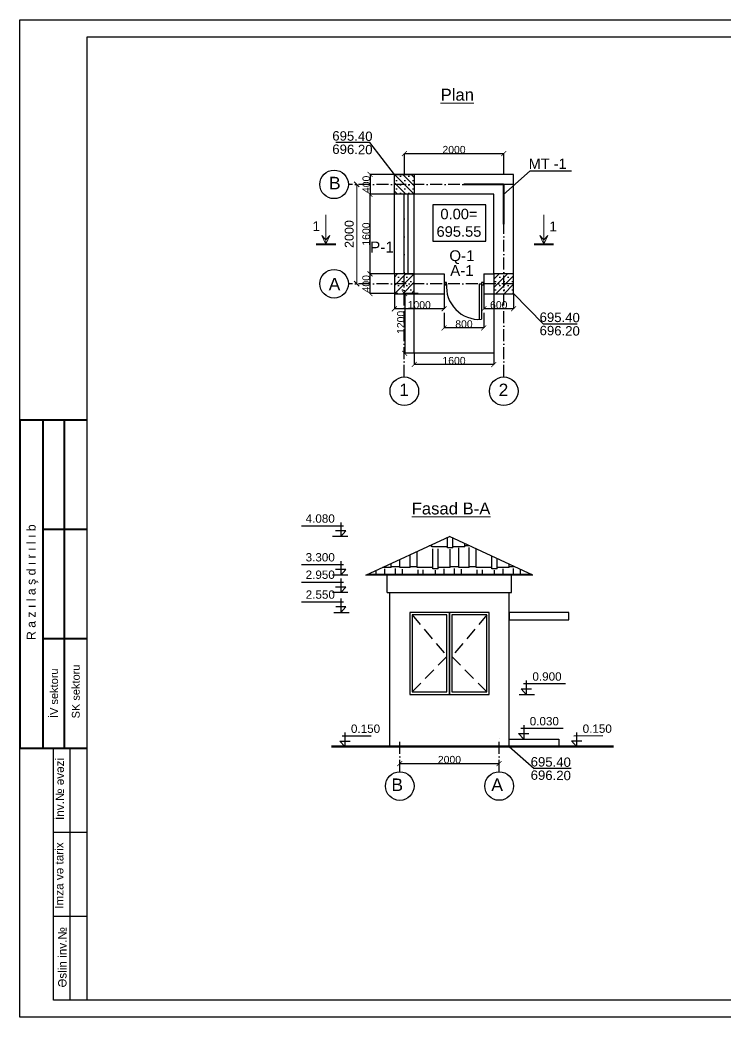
# Model space of a CAD drawing. Header units: millimetres. Extents: x 120281 to 1416367021, y -641565767 to 918373.
# Drawn here: x 912222 to 926413, y 835357 to 855428 of the extents above; entities that cross this region are included whole.
import ezdxf

# ---------------------------------------------------------------- set-up
doc = ezdxf.new("R2010")
doc.units = ezdxf.units.MM
for name, pattern in [('ACAD_ISO02W100', [15, 12, -3]), ('ACAD_ISO10W100', [18, 12, -3, 0, -3]), ('CENTER', [50.8, 31.75, -6.35, 6.35, -6.35]), ('HIDDEN', [0.375, 0.25, -0.125])]:
    doc.linetypes.add(name, pattern=pattern)
doc.layers.add('0_ANNOT_Dimensions', color=7, linetype='Continuous')
for name, color, linetype, lineweight in [('33', 7, 'Continuous', 35), ('Layer2', 7, 'Continuous', 13), ('Xar. ölcülər.-1', 230, 'Continuous', 15), ('Yazı', 7, 'Continuous', 15), ('аракясмя', 130, 'Continuous', 20), ('колонна', 50, 'Continuous', 40), ('окна', 150, 'Continuous', 15), ('оси', 85, 'CENTER', 9), ('ось', 20, 'ACAD_ISO02W100', 0), ('перегородка', 130, 'Continuous', 20), ('перегородки', 130, 'Continuous', 15), ('размер', 90, 'Continuous', 40), ('размер 1', 6, 'Continuous', 15), ('стены', 32, 'Continuous', 40)]:
    doc.layers.add(name, color=color, linetype=linetype, lineweight=lineweight)
doc.styles.add('Annotative', font='arial.ttf')
doc.styles.add('ARIAL', font='arial.ttf')
doc.styles.add('Arial AzLat', font='AZLTM.TTF', dxfattribs={"height": 300})
doc.styles.add('Arial-065-0', font='arial.ttf', dxfattribs={"width": 0.65})
doc.styles.get("Standard").update_dxf_attribs({"font": 'arial.ttf'})
doc.styles.add('Standart', font='arial.ttf')
doc.styles.add('style5', font='times.ttf', dxfattribs={"height": 400})
doc.styles.add('Times New  Roman', font='times.ttf')
doc.dimstyles.new('250', dxfattribs={"dimtxt": 370, "dimasz": 100, "dimexe": 1.25, "dimexo": 0.625, "dimgap": 60, "dimtad": 1, "dimtxsty": 'Times New  Roman', "dimblk": 'OBLIQUE', "dimcen": 2.5, "dimadec": 0, "dimazin": 0, "dimtfac": 1, "dimtix": 1, "dimtmove": 0, "dimatfit": 3, "dimldrblk": 'OBLIQUE', "dimfxl": 1, "dimlwd": 0, "dimlwe": 0, "dimarcsym": 0})
doc.dimstyles.new('ISO-25', dxfattribs={"dimtxt": 150, "dimasz": 100, "dimexe": 1.25, "dimexo": 0.625, "dimtad": 1, "dimtxsty": 'Standard', "dimblk": 'ARCHTICK', "dimcen": 2.5, "dimadec": 0, "dimazin": 0, "dimtfac": 1, "dimtmove": 0, "dimatfit": 3, "dimfxl": 1, "dimarcsym": 0})

# ---------------------------------------------------------------- blocks, each defined once
blk = doc.blocks.new('Гапы 800')
at = {"layer": 'окна', "color": 0, "lineweight": 30}
for p, q in [((738398, 437154), (738398, 437869)), ((738436, 437871), (738436, 437154)), ((738436, 437154), (738398, 437154))]:
    blk.add_line(p, q, dxfattribs=at)
for points in [[(738348, 437179), (738348, 437129), (738398, 437129), (738398, 437179)], [(739098, 437179), (739098, 437129), (739148, 437129), (739148, 437179)]]:
    blk.add_lwpolyline(points, close=True, dxfattribs=at)
blk.add_arc((738445, 437215), 656, 354.6709, 94.1137, dxfattribs=at)
blk = doc.blocks.new('_Oblique')
at = {"color": 0, "linetype": 'ByBlock', "lineweight": -2}
blk.add_line((-0.5, -0.5), (0.5, 0.5), dxfattribs=at)
blk = doc.blocks.new('*D352')
at = {"layer": 'Defpoints', "color": 0, "lineweight": 53, "transparency": 16777216}
for p in [(919001, 852118), (919001, 850118), (919001, 850118)]:
    blk.add_point(p, dxfattribs=at)
at = {"layer": 'Xar. ölcülər.-1', "color": 0, "lineweight": 0, "transparency": 16777216}
for p, q in [((919001, 852118), (919001, 850118)), ((919002, 852118), (919002, 852118)), ((919002, 850118), (919002, 850118))]:
    blk.add_line(p, q, dxfattribs=at)
at = {"layer": 'Xar. ölcülər.-1', "color": 0, "lineweight": 0, "transparency": 16777216, "xscale": 100, "yscale": 100, "zscale": 100}
for p, rotation in [((919001, 852118), 90), ((919001, 850118), 270)]:
    blk.add_blockref('_Oblique', p, dxfattribs=dict(at, rotation=rotation))
at = {"layer": 'Xar. ölcülər.-1', "color": 0, "lineweight": 20, "transparency": 16777216, "insert": (918849, 851118), "char_height": 180, "attachment_point": 5, "rotation": 90, "style": 'ARIAL'}
blk.add_mtext('2000', dxfattribs=at)
blk = doc.blocks.new('_ArchTick')
at = {"color": 0, "linetype": 'ByBlock', "const_width": 0.15}
blk.add_lwpolyline([(-0.5, -0.5), (0.5, 0.5)], dxfattribs=at)
blk = doc.blocks.new('*D351')
at = {"layer": '0_ANNOT_Dimensions', "color": 0, "lineweight": -2, "transparency": 16777216}
for p, q in [((919866, 840461), (919866, 840462)), ((919866, 840460), (921866, 840461)), ((921866, 840461), (921866, 840462))]:
    blk.add_line(p, q, dxfattribs=at)
at = {"layer": 'Defpoints', "color": 0, "lineweight": 53, "transparency": 16777216}
for p in [(919866, 840460), (921866, 840461), (921866, 840461)]:
    blk.add_point(p, dxfattribs=at)
at = {"layer": '0_ANNOT_Dimensions', "color": 0, "lineweight": -2, "transparency": 16777216, "xscale": 100, "yscale": 100, "zscale": 100}
for p, rotation in [((919866, 840460), 180.0116940728962), ((921866, 840461), 0.0116940728962197)]:
    blk.add_blockref('_ArchTick', p, dxfattribs=dict(at, rotation=rotation))
at = {"layer": '0_ANNOT_Dimensions', "color": 0, "transparency": 16777216, "insert": (920866, 840538), "char_height": 150, "attachment_point": 5, "rotation": 0.0117}
blk.add_mtext('2000', dxfattribs=at)
blk = doc.blocks.new('*D363')
at = {"layer": '0_ANNOT_Dimensions', "color": 0, "lineweight": -2, "transparency": 16777216}
for p, q in [((919958, 852319), (919958, 852740)), ((919958, 852738), (921958, 852738)), ((921958, 852319), (921958, 852740))]:
    blk.add_line(p, q, dxfattribs=at)
at = {"layer": 'Defpoints', "color": 0, "lineweight": 53, "transparency": 16777216}
for p in [(921958, 852738), (919958, 852318), (921958, 852318)]:
    blk.add_point(p, dxfattribs=at)
at = {"layer": '0_ANNOT_Dimensions', "color": 0, "lineweight": -2, "transparency": 16777216, "xscale": 100, "yscale": 100, "zscale": 100, "rotation": 180}
blk.add_blockref('_ArchTick', (919958, 852738), dxfattribs=at)
at = {"layer": '0_ANNOT_Dimensions', "color": 0, "lineweight": -2, "transparency": 16777216, "xscale": 100, "yscale": 100, "zscale": 100}
blk.add_blockref('_ArchTick', (921958, 852738), dxfattribs=at)
at = {"layer": '0_ANNOT_Dimensions', "color": 0, "transparency": 16777216, "insert": (920958, 852816), "char_height": 150, "attachment_point": 5}
blk.add_mtext('2000', dxfattribs=at)
blk = doc.blocks.new('*D364')
at = {"layer": '0_ANNOT_Dimensions', "color": 0, "lineweight": -2, "transparency": 16777216}
for p, q in [((919828, 852318), (919266, 852318)), ((919268, 852318), (919268, 851918)), ((919828, 851918), (919266, 851918))]:
    blk.add_line(p, q, dxfattribs=at)
at = {"layer": 'Defpoints', "color": 0, "lineweight": 53, "transparency": 16777216}
for p in [(919829, 852318), (919268, 851918), (919829, 851918)]:
    blk.add_point(p, dxfattribs=at)
at = {"layer": '0_ANNOT_Dimensions', "color": 0, "lineweight": -2, "transparency": 16777216, "xscale": 100, "yscale": 100, "zscale": 100}
for p, rotation in [((919268, 852318), 90), ((919268, 851918), 270)]:
    blk.add_blockref('_ArchTick', p, dxfattribs=dict(at, rotation=rotation))
at = {"layer": '0_ANNOT_Dimensions', "color": 0, "transparency": 16777216, "insert": (919191, 852118), "char_height": 150, "attachment_point": 5, "rotation": 90}
blk.add_mtext('400', dxfattribs=at)
blk = doc.blocks.new('*D365')
at = {"layer": '0_ANNOT_Dimensions', "color": 0, "lineweight": -2, "transparency": 16777216}
for p, q in [((919828, 851918), (919265, 851918)), ((919266, 851918), (919266, 850318)), ((919828, 850318), (919265, 850318))]:
    blk.add_line(p, q, dxfattribs=at)
at = {"layer": 'Defpoints', "color": 0, "lineweight": 53, "transparency": 16777216}
for p in [(919829, 851918), (919266, 850318), (919829, 850318)]:
    blk.add_point(p, dxfattribs=at)
at = {"layer": '0_ANNOT_Dimensions', "color": 0, "lineweight": -2, "transparency": 16777216, "xscale": 100, "yscale": 100, "zscale": 100}
for p, rotation in [((919266, 851918), 90), ((919266, 850318), 270)]:
    blk.add_blockref('_ArchTick', p, dxfattribs=dict(at, rotation=rotation))
at = {"layer": '0_ANNOT_Dimensions', "color": 0, "transparency": 16777216, "insert": (919189, 851118), "char_height": 150, "attachment_point": 5, "rotation": 90}
blk.add_mtext('1600', dxfattribs=at)
blk = doc.blocks.new('*D366')
at = {"layer": '0_ANNOT_Dimensions', "color": 0, "lineweight": -2, "transparency": 16777216}
for p, q in [((919828, 850318), (919265, 850318)), ((919266, 850318), (919266, 849918)), ((919828, 849918), (919265, 849918))]:
    blk.add_line(p, q, dxfattribs=at)
at = {"layer": 'Defpoints', "color": 0, "lineweight": 53, "transparency": 16777216}
for p in [(919829, 850318), (919266, 849918), (919829, 849918)]:
    blk.add_point(p, dxfattribs=at)
at = {"layer": '0_ANNOT_Dimensions', "color": 0, "lineweight": -2, "transparency": 16777216, "xscale": 100, "yscale": 100, "zscale": 100}
for p, rotation in [((919266, 850318), 90), ((919266, 849918), 270)]:
    blk.add_blockref('_ArchTick', p, dxfattribs=dict(at, rotation=rotation))
at = {"layer": '0_ANNOT_Dimensions', "color": 0, "transparency": 16777216, "insert": (919189, 850118), "char_height": 150, "attachment_point": 5, "rotation": 90}
blk.add_mtext('400', dxfattribs=at)
blk = doc.blocks.new('*D367')
at = {"layer": '0_ANNOT_Dimensions', "color": 0, "lineweight": -2, "transparency": 16777216}
for p, q in [((921558, 849917), (921558, 849613)), ((922158, 849917), (922158, 849613)), ((922158, 849614), (921558, 849614))]:
    blk.add_line(p, q, dxfattribs=at)
at = {"layer": 'Defpoints', "color": 0, "lineweight": 53, "transparency": 16777216}
for p in [(921558, 849918), (922158, 849918), (921558, 849614)]:
    blk.add_point(p, dxfattribs=at)
at = {"layer": '0_ANNOT_Dimensions', "color": 0, "lineweight": -2, "transparency": 16777216, "xscale": 100, "yscale": 100, "zscale": 100, "rotation": 180}
blk.add_blockref('_ArchTick', (921558, 849614), dxfattribs=at)
at = {"layer": '0_ANNOT_Dimensions', "color": 0, "lineweight": -2, "transparency": 16777216, "xscale": 100, "yscale": 100, "zscale": 100}
blk.add_blockref('_ArchTick', (922158, 849614), dxfattribs=at)
at = {"layer": '0_ANNOT_Dimensions', "color": 0, "transparency": 16777216, "insert": (921858, 849691), "char_height": 150, "attachment_point": 5}
blk.add_mtext('600', dxfattribs=at)
blk = doc.blocks.new('*D368')
at = {"layer": '0_ANNOT_Dimensions', "color": 0, "lineweight": -2, "transparency": 16777216}
for p, q in [((920758, 849532), (920758, 849228)), ((921558, 849532), (921558, 849228)), ((921558, 849229), (920758, 849229))]:
    blk.add_line(p, q, dxfattribs=at)
at = {"layer": 'Defpoints', "color": 0, "lineweight": 53, "transparency": 16777216}
for p in [(920758, 849533), (921558, 849533), (920758, 849229)]:
    blk.add_point(p, dxfattribs=at)
at = {"layer": '0_ANNOT_Dimensions', "color": 0, "lineweight": -2, "transparency": 16777216, "xscale": 100, "yscale": 100, "zscale": 100, "rotation": 180}
blk.add_blockref('_ArchTick', (920758, 849229), dxfattribs=at)
at = {"layer": '0_ANNOT_Dimensions', "color": 0, "lineweight": -2, "transparency": 16777216, "xscale": 100, "yscale": 100, "zscale": 100}
blk.add_blockref('_ArchTick', (921558, 849229), dxfattribs=at)
at = {"layer": '0_ANNOT_Dimensions', "color": 0, "transparency": 16777216, "insert": (921158, 849306), "char_height": 150, "attachment_point": 5}
blk.add_mtext('800', dxfattribs=at)
blk = doc.blocks.new('*D369')
at = {"layer": '0_ANNOT_Dimensions', "color": 0, "lineweight": -2, "transparency": 16777216}
for p, q in [((919758, 849917), (919758, 849613)), ((920758, 849917), (920758, 849613)), ((920758, 849614), (919758, 849614))]:
    blk.add_line(p, q, dxfattribs=at)
at = {"layer": 'Defpoints', "color": 0, "lineweight": 53, "transparency": 16777216}
for p in [(919758, 849918), (920758, 849918), (919758, 849614)]:
    blk.add_point(p, dxfattribs=at)
at = {"layer": '0_ANNOT_Dimensions', "color": 0, "lineweight": -2, "transparency": 16777216, "xscale": 100, "yscale": 100, "zscale": 100, "rotation": 180}
blk.add_blockref('_ArchTick', (919758, 849614), dxfattribs=at)
at = {"layer": '0_ANNOT_Dimensions', "color": 0, "lineweight": -2, "transparency": 16777216, "xscale": 100, "yscale": 100, "zscale": 100}
blk.add_blockref('_ArchTick', (920758, 849614), dxfattribs=at)
at = {"layer": '0_ANNOT_Dimensions', "color": 0, "transparency": 16777216, "insert": (920258, 849691), "char_height": 150, "attachment_point": 5}
blk.add_mtext('1000', dxfattribs=at)
blk = doc.blocks.new('*D375')
at = {"layer": '0_ANNOT_Dimensions', "color": 0, "lineweight": -2, "transparency": 16777216}
for p, q in [((920158, 848717), (920158, 848490)), ((921758, 848717), (921758, 848490)), ((921758, 848492), (920158, 848492))]:
    blk.add_line(p, q, dxfattribs=at)
at = {"layer": 'Defpoints', "color": 0, "lineweight": 53, "transparency": 16777216}
for p in [(920158, 848718), (921758, 848718), (920158, 848492)]:
    blk.add_point(p, dxfattribs=at)
at = {"layer": '0_ANNOT_Dimensions', "color": 0, "lineweight": -2, "transparency": 16777216, "xscale": 100, "yscale": 100, "zscale": 100, "rotation": 180}
blk.add_blockref('_ArchTick', (920158, 848492), dxfattribs=at)
at = {"layer": '0_ANNOT_Dimensions', "color": 0, "lineweight": -2, "transparency": 16777216, "xscale": 100, "yscale": 100, "zscale": 100}
blk.add_blockref('_ArchTick', (921758, 848492), dxfattribs=at)
at = {"layer": '0_ANNOT_Dimensions', "color": 0, "transparency": 16777216, "insert": (920958, 848569), "char_height": 150, "attachment_point": 5}
blk.add_mtext('1600', dxfattribs=at)
blk = doc.blocks.new('*D370')
at = {"layer": '0_ANNOT_Dimensions', "color": 0, "lineweight": -2, "transparency": 16777216}
for p, q in [((920235, 849918), (919964, 849918)), ((919965, 849918), (919965, 848718)), ((920157, 848718), (919964, 848718))]:
    blk.add_line(p, q, dxfattribs=at)
at = {"layer": 'Defpoints', "color": 0, "lineweight": 53, "transparency": 16777216}
for p in [(920235, 849918), (919965, 848718), (920158, 848718)]:
    blk.add_point(p, dxfattribs=at)
at = {"layer": '0_ANNOT_Dimensions', "color": 0, "lineweight": -2, "transparency": 16777216, "xscale": 100, "yscale": 100, "zscale": 100}
for p, rotation in [((919965, 849918), 90), ((919965, 848718), 270)]:
    blk.add_blockref('_ArchTick', p, dxfattribs=dict(at, rotation=rotation))
at = {"layer": '0_ANNOT_Dimensions', "color": 0, "transparency": 16777216, "insert": (919888, 849340), "char_height": 150, "attachment_point": 5, "rotation": 90}
blk.add_mtext('1200', dxfattribs=at)

msp = doc.modelspace()

# ---------------------------------------------------------------- hatches: boundary and pattern name
at = {"layer": 'размер', "lineweight": 25}
h = msp.add_hatch(dxfattribs=at)
h.set_pattern_fill('SACNCR', color=0, scale=50, angle=180, style=0)
h.set_pattern_definition([(135, (1409025.1, 2114034.1), (84.189901, 84.189901), []), (135, (1408940.91, 2114034.1), (84.189901, 84.189901), [0, -119.0625])])
h.paths.add_polyline_path([(919757.83282, 852117.49016), (919957.12606, 852117.49016), (919957.12606, 851917.96568), (919757.83282, 851917.96568)])
h.paths.add_polyline_path([(920157.83282, 852117.49016), (920157.83282, 851917.96568), (919957.12606, 851917.96568), (919957.12606, 852117.49016)])
h.paths.add_polyline_path([(919957.12606, 852117.49016), (919957.12606, 852317.96568), (920157.83282, 852317.96568), (920157.83282, 852117.49016)])
h.paths.add_polyline_path([(919757.83282, 852117.49016), (919757.83282, 852317.96568), (919957.12606, 852317.96568), (919957.12606, 852117.49016)])
h = msp.add_hatch(dxfattribs=at)
h.set_pattern_fill('SACNCR', color=0, scale=50, angle=180, style=0)
h.set_pattern_definition([(225, (1405025.08, -415798.43), (84.189901, -84.189901), []), (225, (1404940.89, -415798.43), (84.189901, -84.189901), [0, -119.0625])])
h.paths.add_polyline_path([(919957.62239, 850317.73587), (919757.83282, 850317.73587), (919757.83282, 850117.71998), (919957.62239, 850117.71998)])
h.paths.add_polyline_path([(919957.62239, 850117.71998), (920157.83282, 850117.71998), (920157.83282, 850317.73587), (919957.62239, 850317.73587)])
h.paths.add_polyline_path([(919957.62239, 850117.71998), (919957.62239, 849917.73587), (920157.83282, 849917.73587), (920157.83282, 850117.71998)])
h.paths.add_polyline_path([(919957.62239, 850117.71998), (919757.83282, 850117.71998), (919757.83282, 849917.73587), (919957.62239, 849917.73587)])
h = msp.add_hatch(dxfattribs=at)
h.set_pattern_fill('SACNCR', color=0, scale=50, angle=180, style=0)
h.set_pattern_definition([(225, (1403025.08, -415798.43), (84.189901, -84.189901), []), (225, (1402940.89, -415798.43), (84.189901, -84.189901), [0, -119.0625])])
h.paths.add_polyline_path([(921957.62239, 850317.73587), (921757.83282, 850317.73587), (921757.83282, 850117.71998), (921957.62239, 850117.71998)])
h.paths.add_polyline_path([(921957.62239, 850117.71998), (922157.83282, 850117.71998), (922157.83282, 850317.73587), (921957.62239, 850317.73587)])
h.paths.add_polyline_path([(921957.62239, 850117.71998), (921957.62239, 849917.73587), (922157.83282, 849917.73587), (922157.83282, 850117.71998)])
h.paths.add_polyline_path([(921957.62239, 850117.71998), (921757.83282, 850117.71998), (921757.83282, 849917.73587), (921957.62239, 849917.73587)])
h = msp.add_hatch(dxfattribs=at)
h.set_pattern_fill('AR-RSHKE', color=0, scale=35, style=0)
h.set_pattern_definition([(180, (917397.87, 2273664.67), (-892.5, 420), [210, -175, 245, -105, 315, -140]), (180, (917187.87, 2273682.17), (-892.5, 420), [175, -665, 140, -210]), (180, (916767.87, 2273638.42), (-892.5, 420), [105, -1085]), (90, (917397.87, 2273664.67), (297.5, 420), [402.5, -1277.5]), (90, (917187.87, 2273664.67), (297.5, 420), [393.75, -1286.25]), (90, (917012.87, 2273664.67), (297.5, 420), [367.5, -1312.5]), (90, (916767.87, 2273638.42), (297.5, 420), [402.5, -1277.5]), (90, (916662.87, 2273638.42), (297.5, 420), [402.5, -1277.5]), (90, (916347.87, 2273664.67), (297.5, 420), [385, -1295])])
h.paths.add_polyline_path([(922509.7302, 844269.35644), (920865.52983, 845032.25399), (919221.64101, 844268.68534)])

# ---------------------------------------------------------------- linework, layer by layer
at = {"color": 0}
for q in [(921956.83592, 851910.77926), (923319.51086, 852392.00703)]:
    msp.add_line((922490.36215, 852391.63081), q, dxfattribs=at)
at = {"color": 7, "linetype": 'Continuous', "lineweight": 25}
for p, q in [((917885.21536, 845243.79093), (918733.82448, 845243.96413)), ((918677.81035, 845313.14789), (918677.86778, 845031.80749)), ((918782.02197, 845143.82875), (918575.25226, 845143.78655)), ((918677.86778, 845031.80749), (918782.02197, 845143.82875)), ((917885.37451, 844464.05211), (918733.98362, 844464.22531)), ((918782.18111, 844364.08993), (918575.4114, 844364.04773)), ((918677.9695, 844533.40908), (918678.02692, 844252.06867)), ((918678.02692, 844252.06867), (918782.18111, 844364.08993)), ((918678.04106, 844182.80924), (918678.09848, 843901.46884)), ((917885.44607, 844113.45228), (918734.05518, 844113.62548)), ((918782.25267, 844013.4901), (918575.48296, 844013.4479)), ((918678.09848, 843901.46884), (918782.25267, 844013.4901)), ((918678.62344, 843782.80935), (918678.68086, 843501.46895)), ((917886.02845, 843713.45239), (918734.63756, 843713.62559)), ((918782.83505, 843613.49021), (918576.06534, 843613.44801)), ((918678.68086, 843501.46895), (918782.83505, 843613.49021)), ((922307.91337, 841964.2812), (922514.68308, 841964.3312)), ((922412.1175, 841852.30639), (922307.91337, 841964.2812)), ((923204.67531, 842064.64327), (922356.06621, 842064.43806)), ((922412.04947, 842133.6468), (922412.1175, 841852.30639)), ((923153.5559, 841164.52744), (922304.94679, 841164.35424)), ((922360.93267, 841233.56086), (922360.99009, 840952.22045)), ((919291.90943, 841013.74896), (918706.56737, 841013.62949)), ((918762.55325, 841082.83612), (918762.61067, 840801.49571)), ((922256.79018, 841064.19919), (922463.55989, 841064.24139)), ((922360.99009, 840952.22045), (922256.79018, 841064.19919)), ((923955.13929, 841014.70073), (923369.79723, 841014.58126)), ((923425.78311, 841083.78788), (923425.84053, 840802.44748)), ((918658.41076, 840913.47445), (918865.18047, 840913.51665)), ((918762.61067, 840801.49571), (918658.41076, 840913.47445)), ((923321.64062, 840914.42621), (923528.41033, 840914.46841)), ((923425.84053, 840802.44748), (923321.64062, 840914.42621))]:
    msp.add_line(p, q, dxfattribs=at)
at = {"color": 7, "linetype": 'Continuous', "lineweight": 30}
for p, q in [((918819.77431, 845031.83645), (918509.60559, 845031.77314)), ((918819.93346, 844252.09764), (918509.76474, 844252.03433)), ((918820.00501, 843901.4978), (918509.8363, 843901.4345)), ((918536.77433, 843501.43998), (918846.94305, 843501.50329)), ((922270.21097, 841852.27208), (922580.37968, 841852.34708)), ((922219.08355, 840952.19149), (922529.25227, 840952.2548))]:
    msp.add_line(p, q, dxfattribs=at)
at = {"color": 0, "linetype": 'Continuous', "lineweight": 30}
for p, q in [((919186.0902, 844252.17237), (920865.52983, 845032.25399)), ((922545.28775, 844252.85798), (920865.52983, 845032.25399)), ((922545.28775, 844252.85798), (919186.0902, 844252.17237)), ((919615.52034, 843901.66017), (919615.44878, 844252.26)), ((922116.00072, 843902.17051), (922115.92917, 844252.77035)), ((919615.52034, 843901.66017), (922116.00072, 843902.17051)), ((919666.15305, 840801.67043), (919665.52034, 843901.67037)), ((922066.64852, 840802.16038), (922066.00073, 843902.16031))]:
    msp.add_line(p, q, dxfattribs=at)
for points in [[(920532.97781, 850972.11435), (921598.66338, 850972.11435), (921598.66338, 851705.19594), (920532.97781, 851705.19594)], [(922066.61718, 840952.16037), (923066.61181, 840952.36447), (923066.64242, 840802.37394), (922066.64779, 840802.16984)]]:
    msp.add_lwpolyline(points, close=True)
at = {"lineweight": 50}
msp.add_lwpolyline([(918493.05792, 840801.43101), (924164.88664, 840802.60036)], dxfattribs=at)
at = {"layer": 'Layer2', "color": 0, "lineweight": 25}
for p in [(922066.64853, 840802.10349), (923315.01111, 840360.54766)]:
    msp.add_line(p, (922570.12219, 840360.8837), dxfattribs=at)
at = {"layer": 'аракясмя', "color": 0}
for p, q in [((918379.39141, 850913.7675), (918379.39141, 851506.29329)), ((922765.58202, 850913.7675), (922765.58202, 851506.29329))]:
    msp.add_line(p, q, dxfattribs=at)
for points in [[(918379.39141, 850913.7675), (918299.37744, 851090.90711), (918379.39141, 851000.38806), (918459.40538, 851090.90711), (918379.39141, 850913.7675)], [(922765.58202, 850913.7675), (922685.56805, 851090.90711), (922765.58202, 851000.38806), (922845.59599, 851090.90711), (922765.58202, 850913.7675)]]:
    msp.add_lwpolyline(points, dxfattribs=at)
at = {"layer": 'колонна', "color": 0}
for p, q in [((921956.83781, 852117.95461), (921156.83781, 852117.96193)), ((921956.83781, 852117.95461), (921956.83049, 851317.95461)), ((918181.88281, 850913.7675), (918576.90001, 850913.7675)), ((922568.07342, 850913.7675), (922963.09062, 850913.7675))]:
    msp.add_line(p, q, dxfattribs=at)
at = {"layer": 'оси', "color": 0, "linetype": 'HIDDEN', "lineweight": 25, "ltscale": 1000}
for p, q in [((920115.61217, 843451.76222), (920816.03034, 842616.92959)), ((921615.61214, 843452.06837), (920916.03034, 842616.95)), ((920816.03034, 842616.92959), (920115.92831, 841902.83076)), ((920866.03017, 842617.73905), (920865.58226, 842617.18669)), ((920865.58226, 842617.18669), (920866.0304, 842616.63422)), ((920916.03034, 842616.95), (921615.92848, 841902.14921))]:
    msp.add_line(p, q, dxfattribs=at)
at = {"layer": 'ось', "color": 0, "linetype": 'ACAD_ISO10W100', "lineweight": 25, "ltscale": 20}
for p, q in [((922157.72935, 852117.84283), (918832.29893, 852117.84283)), ((919957.49954, 848242.71404), (919957.49954, 851842.6557)), ((921957.74525, 848242.71406), (921957.74525, 851842.6557)), ((922157.72935, 850117.84283), (918832.29893, 850117.84283)), ((919866.03014, 840295.03123), (919865.89576, 840953.4297)), ((921866.0301, 840295.43148), (921865.89099, 840977.02953))]:
    msp.add_line(p, q, dxfattribs=at)
at = {"layer": 'перегородки', "color": 0, "lineweight": 25}
for p, q in [((919757.83282, 850317.89475), (919757.83282, 851918.04512)), ((920157.83282, 850317.81531), (920157.83282, 851918.04512))]:
    msp.add_line(p, q, dxfattribs=at)
at = {"layer": 'размер', "color": 0, "lineweight": 25}
for p, q in [((919265.04706, 852959.2712), (918577.93055, 852959.20297)), ((919757.49954, 852318.05326), (919265.04706, 852959.2712)), ((922157.57047, 849918.05326), (922750.01984, 849309.56893)), ((922750.01984, 849309.56893), (923437.13635, 849309.63716)), ((922509.7302, 844269.35644), (919221.64101, 844268.68534))]:
    msp.add_line(p, q, dxfattribs=at)
at = {"layer": 'размер', "color": 0}
for p, q in [((912229.28136, 847377.48623), (913552.06451, 847377.48623)), ((912229.28136, 840763.57046), (912229.28136, 847377.48623)), ((912691.05721, 840763.57046), (912691.05721, 847377.48623)), ((913121.37799, 840763.57046), (913121.37799, 847377.48623)), ((913573.2784, 845172.84764), (912691.05721, 845172.84764)), ((913573.2784, 842968.20905), (912691.05721, 842968.20905)), ((913573.2784, 840763.57046), (912229.28136, 840763.57046))]:
    msp.add_line(p, q, dxfattribs=at)
at = {"layer": 'размер', "color": 0, "lineweight": 30}
for p, q in [((912897.51858, 835695.37175), (912897.51858, 840763.57046)), ((913573.2784, 840763.57046), (912897.51858, 840763.57046)), ((913235.39849, 835695.37175), (913235.39849, 840763.57046)), ((913573.2784, 839074.17089), (912897.51858, 839074.17089)), ((913573.2784, 837384.77132), (912897.51858, 837384.77132)), ((913573.2784, 835695.37175), (912897.51858, 835695.37175))]:
    msp.add_line(p, q, dxfattribs=at)
at = {"layer": 'размер', "color": 0, "lineweight": 25}
for points in [[(920865.84971, 843501.91535), (920065.60197, 843501.75202), (920065.93872, 841851.83286), (920866.18646, 841851.99619)], [(920815.85992, 843451.90515), (920115.61217, 843451.76222), (920115.92851, 841901.84306), (920816.17626, 841901.98598)], [(921665.60194, 843502.07858), (920865.84971, 843501.91535), (920866.18646, 841851.99619), (921665.93868, 841852.15942)], [(921615.61214, 843452.06837), (920915.85992, 843451.92556), (920916.17626, 841902.00639), (921615.92848, 841902.14921)], [(923266.08505, 843502.40524), (922066.08507, 843502.16032), (922066.11569, 843352.16032), (923266.11566, 843352.40524)]]:
    msp.add_lwpolyline(points, close=True, dxfattribs=at)
for centre in [(918544.63916, 852117.84283), (918544.63916, 850117.84283), (919957.90865, 847955.05456), (921958.13847, 847955.05456), (919866.49796, 840007.37183), (921866.48203, 840007.77207)]:
    msp.add_circle(centre, 287.65977, dxfattribs=at)
at = {"layer": 'размер 1', "color": 0, "lineweight": 30}
for points in [[(912221.75875, 855427.55873), (940603.67152, 855427.55873), (940603.67152, 835357.49184), (912221.75875, 835357.49184)], [(913573.2784, 855089.67881), (940265.79161, 855089.67881), (940265.79161, 835695.37175), (913573.2784, 835695.37175)]]:
    msp.add_lwpolyline(points, close=True, dxfattribs=at)
at = {"layer": 'стены', "color": 0, "lineweight": 30}
for p, q in [((922157.83282, 852317.96568), (919757.83282, 852317.96568)), ((922157.83282, 850317.73587), (922157.83282, 852317.96568)), ((919957.12606, 850317.81531), (919957.12606, 851918.04512)), ((920033.16868, 850317.81531), (920033.16868, 851918.04512)), ((921757.83282, 851917.96568), (920157.83282, 851917.96568)), ((921757.83282, 850317.73587), (921757.83282, 851917.96568)), ((920157.83282, 850317.73587), (920757.83282, 850317.73587)), ((920757.83282, 850317.72618), (920757.83282, 849917.72618)), ((921557.83282, 850317.81531), (921757.83282, 850317.81531)), ((921557.83282, 850317.81531), (921557.83282, 849917.81531)), ((920157.83282, 849917.73587), (920757.83282, 849917.81531)), ((920157.83282, 848717.73587), (920157.83282, 849917.73587)), ((921557.83282, 849917.81531), (921757.83282, 849917.81531)), ((921757.83282, 849917.73587), (921757.83282, 848717.73587)), ((921757.83282, 848717.73587), (920157.83282, 848717.73587))]:
    msp.add_line(p, q, dxfattribs=at)
at = {"layer": 'стены', "color": 0, "lineweight": 25}
for p, q in [((919957.81693, 850317.81531), (920157.83282, 850317.81531)), ((920157.83282, 849917.73587), (920757.83282, 849917.73587))]:
    msp.add_line(p, q, dxfattribs=at)
at = {"layer": 'стены', "color": 0, "lineweight": 30}
for points in [[(920157.83282, 851917.96568), (919757.83282, 851917.96568), (919757.83282, 852317.96568), (920157.83282, 852317.96568)], [(920157.83282, 850317.73587), (919757.83282, 850317.73587), (919757.83282, 849917.73587), (920157.83282, 849917.73587)], [(922157.83282, 850317.73587), (921757.83282, 850317.73587), (921757.83282, 849917.73587), (922157.83282, 849917.73587)]]:
    msp.add_lwpolyline(points, close=True, dxfattribs=at)

# ---------------------------------------------------------------- block references
at = {"layer": 'размер', "color": 0, "lineweight": 25, "rotation": 180.0003456449415}
msp.add_blockref('Гапы 800', (1659903.62584, 1287276.36402), dxfattribs=at)

# ---------------------------------------------------------------- texts
at = {"layer": '33', "color": 0, "lineweight": -3, "insert": (923222.79898, 853102.84495), "char_height": 279.1208857, "width": 6201.0377471, "attachment_point": 3, "rotation": 0.04487261, "style": 'Standart'}
msp.add_mtext('{\\fArial|b0|i0|c238|p34;\\P\\H0.75x;MT -\\fArial|b0|i0|c204|p34;1}', dxfattribs=at)
at = {"layer": 'Layer2', "color": 0, "lineweight": 25, "char_height": 189.5106083, "attachment_point": 1, "rotation": 359.253098645, "style": 'style5'}
for s, insert in [('{\\fArial|b0|i0|c0|p34;695.40}', (918509.57519, 853190.23939)), ('{\\fArial|b0|i0|c0|p34;696.20}', (918509.57519, 852921.89751)), ('{\\fArial|b0|i0|c0|p34;695.40}', (922681.66448, 849540.60536)), ('{\\fArial|b0|i0|c0|p34;696.20}', (922681.66448, 849272.26348)), ('{\\fArial|b0|i0|c0|p34;695.40}', (922501.76683, 840591.92013)), ('{\\fArial|b0|i0|c0|p34;696.20}', (922501.76683, 840323.57825))]:
    msp.add_mtext_dynamic_manual_height_columns(s, width=649.0230979, gutter_width=947.55304, heights=[0], dxfattribs=dict(at, insert=insert))
at = {"layer": 'Xar. ölcülər.-1', "color": 0, "char_height": 240, "attachment_point": 7, "style": 'Arial AzLat'}
for s, insert in [('{\\fArial|b0|i0|c0|p34;\\LPlan}', (920688.22375, 853799.78544)), ('{\\fArial|b0|i0|c238|p34;\\LFasad \\fArial|b0|i0|c0|p34;B-A}', (920105.86249, 845470.57266))]:
    msp.add_mtext_dynamic_manual_height_columns(s, width=4159.2556098, gutter_width=1200, heights=[0], dxfattribs=dict(at, insert=insert))
at = {"layer": 'Yazı', "color": 0, "attachment_point": 5, "style": 'Arial-065-0'}
for s, insert, char_height in [('\\A2;{\\fArial|b0|i0|c238|p34;\\W1;0.00=\\P\\fArial|b0|i0|c204|p34;695.55}', (921057.14241, 851343.44694), 211.3525086), ('\\A2;{\\fArial|b0|i0|c238|p34;\\W1;P-\\fArial|b0|i0|c204|p34;1}', (919508.2094, 850856.7238), 220.843427), ('\\A2;{\\fArial|b0|i0|c238|p34;\\W1;Q-1}', (921117.03654, 850652.20629), 217.4915112), ('\\A2;{\\fArial|b0|i0|c238|p34;\\W1;A-1}', (921117.03654, 850384.0451), 217.4915112)]:
    msp.add_mtext(s, dxfattribs=dict(at, insert=insert, char_height=char_height))
at = {"layer": 'аракясмя', "color": 0, "lineweight": 20, "style": 'Annotative'}
for p in [(918109.63791, 851177.43861), (922874.7796, 851172.38246)]:
    msp.add_text('1', height=197.5086, dxfattribs=at).set_placement(p)
at = {"layer": 'перегородка', "color": 0, "lineweight": 30, "char_height": 168.939957, "attachment_point": 1, "rotation": 90, "style": 'ARIAL'}
for s, insert in [('İnv.№ əvəzi ', (912938.06423, 839324.20189)), ('İmza və tarix ', (912928.16547, 837537.3268)), ('Əslin inv.№ ', (912990.84366, 835952.16035))]:
    msp.add_mtext(s, dxfattribs=dict(at, insert=insert))
at = {"layer": 'размер', "color": 0, "lineweight": 25}
for s, p in [('B', (918441.29386, 852018.1501)), ('A', (918435.34628, 849984.43219)), ('1', (919854.56336, 847855.36183)), ('2', (921854.79317, 847855.36183))]:
    msp.add_text(s, height=251.7023, dxfattribs=at).set_placement(p)
at = {"layer": 'размер', "color": 7, "lineweight": 25}
for s, rotation, p in [('4.080', 0.011694073, (917971.18455, 845307.72063)), ('3.300', 0.011694073, (917971.3437, 844527.98181)), ('2.950', 0.011694073, (917971.41525, 844177.38198)), ('2.550', 0.011694073, (917973.37281, 843777.38237)), ('0.900', 0.013854848, (922535.71993, 842128.39366)), ('0.030', 0.011694073, (922481.73799, 841228.30247)), ('0.150', 0.011694073, (918883.35857, 841077.57773)), ('0.150', 0.011694073, (923546.58843, 841078.5295))]:
    msp.add_text(s, height=168, rotation=rotation, dxfattribs=at).set_placement(p)
at = {"layer": 'размер', "color": 0}
for s, height, p in [('R a z ı l a ş d ı r ı l ı b', 176.3710871, (912535.81957, 842946.90469)), ('İV sektoru', 158.733978, (912987.72793, 841376.51098)), ('SK sektoru', 158.733978, (913424.986, 841368.97478))]:
    msp.add_text(s, height=height, rotation=90, dxfattribs=at).set_placement(p)
at = {"layer": 'размер', "color": 0, "lineweight": 25}
for s, p in [('B', (919697.92959, 839907.6447)), ('A', (921708.90202, 839908.04717))]:
    msp.add_text(s, height=251.7023, rotation=0.011694073, dxfattribs=at).set_placement(p)

# ---------------------------------------------------------------- dimensions: what is measured, and where the dimension line sits
at = {"layer": '0_ANNOT_Dimensions'}
dim = msp.add_linear_dim(base=(921957.74525, 852738.3402), p1=(919957.83282, 852317.96568), p2=(921957.74525, 852318.05326), text='2000', dimstyle='ISO-25', dxfattribs=at)
dim.commit()
dim.dimension.update_dxf_attribs({"geometry": '*D363', "text_midpoint": (920957.62239, 852738.3402), "dimtype": 160})
for base, p1, p2, angle, picture, middle in [((919267.74128, 851918.04512), (919829.07338, 852318.04512), (919829.07338, 851918.04512), 270, '*D364', (919190.53033, 852118.04512)), ((919266.49128, 849917.81531), (919829.07338, 850317.81531), (919829.07338, 849917.81531), 270, '*D366', (919189.28033, 850117.81531)), ((921865.99634, 840460.81914), (919865.99639, 840460.41094), (921865.99634, 840460.81914), 0.011694073, '*D351', (920865.98061, 840537.82599))]:
    dim = msp.add_linear_dim(base=base, p1=p1, p2=p2, angle=angle, dimstyle='ISO-25', dxfattribs=at)
    dim.commit()
    dim.dimension.update_dxf_attribs({"geometry": picture, "text_midpoint": middle})
dim = msp.add_linear_dim(base=(919266.49128, 850317.81531), p1=(919829.07338, 851918.04512), p2=(919829.07338, 850317.81531), angle=270, text='1600', dimstyle='ISO-25', dxfattribs=at)
dim.commit()
dim.dimension.update_dxf_attribs({"geometry": '*D365', "text_midpoint": (919189.28033, 851117.93022)})
dim = msp.add_linear_dim(base=(919964.8093, 848717.73587), p1=(920235.26749, 849917.73587), p2=(920157.83282, 848717.73587), angle=270, dimstyle='ISO-25', dxfattribs=at)
dim.commit()
dim.dimension.update_dxf_attribs({"geometry": '*D370', "text_midpoint": (919964.8093, 849340.49764), "dimtype": 160})
for base, p1, p2, picture, middle in [((919757.95199, 849613.76835), (920757.95199, 849917.77559), (919757.95199, 849917.73587), '*D369', (920257.95199, 849690.9793)), ((920757.83282, 849229.09345), (921557.83282, 849533.06097), (920757.83282, 849533.10069), '*D368', (921157.83282, 849306.3044)), ((920157.83282, 848491.68016), (921757.83282, 848717.73587), (920157.83282, 848717.73587), '*D375', (920957.83282, 848568.89111))]:
    dim = msp.add_linear_dim(base=base, p1=p1, p2=p2, dimstyle='ISO-25', dxfattribs=at)
    dim.commit()
    dim.dimension.update_dxf_attribs({"geometry": picture, "text_midpoint": middle})
dim = msp.add_linear_dim(base=(921557.95199, 849613.76835), p1=(922157.83282, 849917.73587), p2=(921557.95199, 849917.73587), text='600', dimstyle='ISO-25', dxfattribs=at)
dim.commit()
dim.dimension.update_dxf_attribs({"geometry": '*D367', "text_midpoint": (921857.8924, 849690.9793)})
at = {"layer": 'Xar. ölcülər.-1', "color": 0, "lineweight": 20}
dim = msp.add_linear_dim(base=(919000.9024, 850117.84283), p1=(919000.9024, 852117.84283), p2=(919000.9024, 850117.84283), angle=270, dimstyle='250', override={"dimtxt": 180, "dimexe": 1, "dimtxsty": 'ARIAL'}, dxfattribs=at)
dim.commit()
dim.dimension.update_dxf_attribs({"geometry": '*D352', "text_midpoint": (918848.99927, 851117.84283)})

doc.saveas('drawing.dxf')
